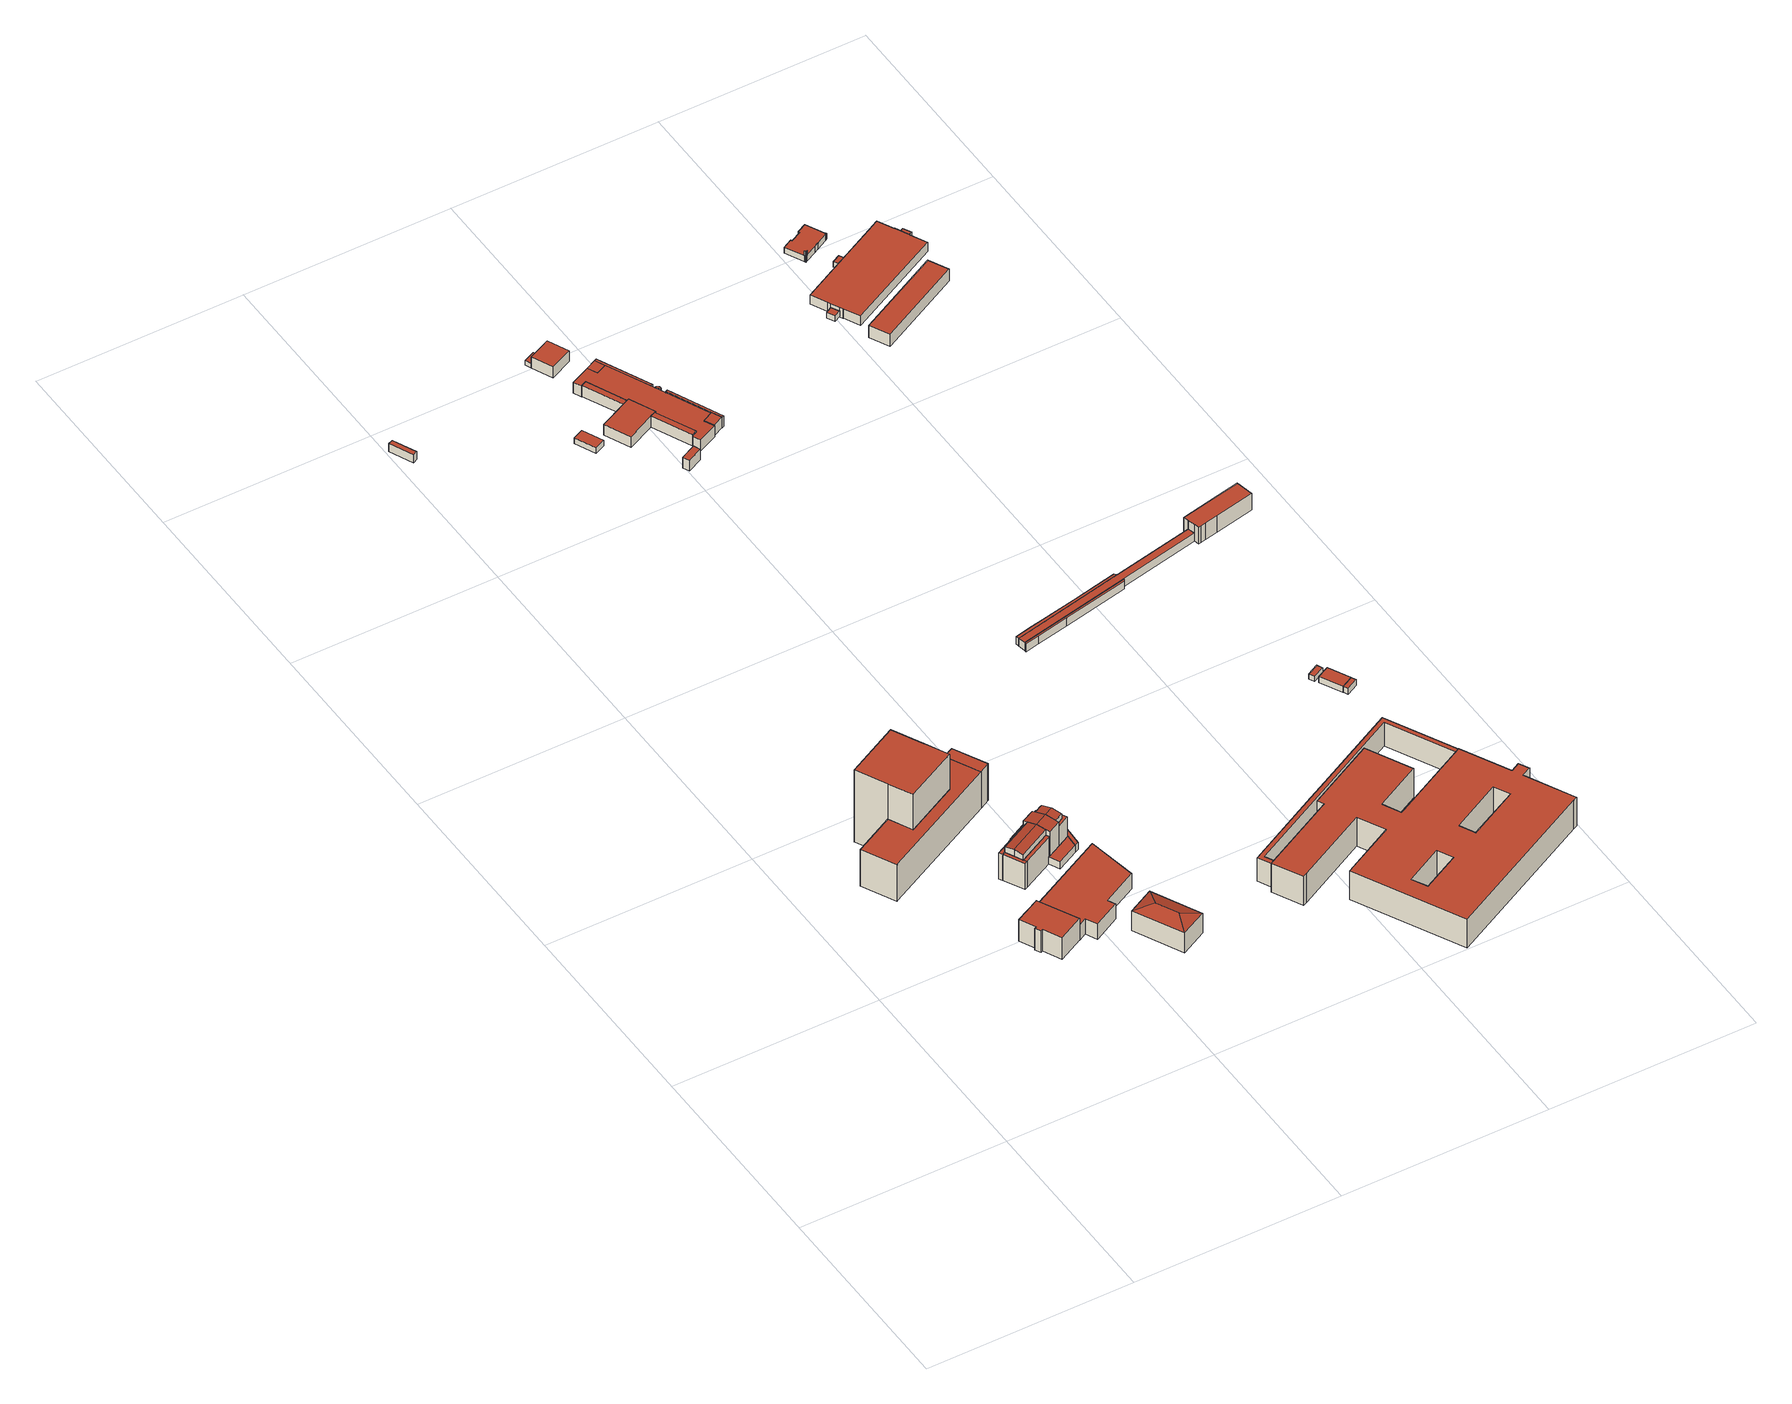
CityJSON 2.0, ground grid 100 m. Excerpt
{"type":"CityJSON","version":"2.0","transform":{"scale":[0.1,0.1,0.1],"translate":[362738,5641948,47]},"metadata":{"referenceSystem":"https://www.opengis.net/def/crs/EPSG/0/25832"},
"CityObjects":{
"building1":{"type":"Building","attributes":{"Geometrietyp2DReferenz":"3000","Gemeindeschluessel":"05315000","function":"31001_2020","roofType":"1000","measuredHeight":12.15,"storeysAboveGround":4},"address":[{"country":"Germany","locality":"Köln","thoroughfareNumber":"23","thoroughfareName":"Von-der-Wettern-Str."}],"geometry":[{"type":"Solid","lod":"2","boundaries":[[[[0,1,2,3]],[[4,5,1,0]],[[6,7,5,4]],[[8,9,7,6]],[[10,11,9,8]],[[12,13,11,10]],[[14,15,13,12]],[[16,17,15,14]],[[3,2,17,16]],[[14,12,10,8,6,4,0,3,16]],[[1,5,7,9,11,13,15,17,2]]]],"semantics":{"surfaces":[{"type":"WallSurface"},{"type":"RoofSurface"},{"type":"GroundSurface"}],"values":[[0,0,0,0,0,0,0,0,0,1,2]]}}]},
"building2":{"type":"Building","attributes":{"Gemeindeschluessel":"05315000","Geometrietyp2DReferenz":"3000","function":"31001_2020"},"address":[{"country":"Germany","locality":"Köln","thoroughfareNumber":"27","thoroughfareName":"Von-der-Wettern-Str."}],"children":["building2-1","building2-2","building2-3"]},
"building2-1":{"type":"BuildingPart","attributes":{"roofType":"1000","measuredHeight":20.53,"storeysAboveGround":6},"parents":["building2"],"geometry":[{"type":"MultiSurface","lod":"2","boundaries":[[[18,19,20,21]],[[22,23,19,18]],[[24,25,26,27]],[[28,29,30,31]],[[32,33,29,28]],[[21,20,33,32]],[[28,31,24,27,34,35,22,18,21,32]],[[19,23,36,37,26,25,30,29,33,20]],[[22,35,36,23]],[[35,34,37,36]],[[34,27,26,37]],[[38,39,30,25]],[[24,31,39,38]]],"semantics":{"surfaces":[{"type":"WallSurface"},{"type":"RoofSurface"},{"type":"GroundSurface"},{"type":"ClosureSurface"}],"values":[0,0,0,0,0,0,1,2,3,3,3,0,3]}}]},
"building2-2":{"type":"BuildingPart","attributes":{"roofType":"1000","measuredHeight":40.36,"storeysAboveGround":6},"address":[{"country":"Germany","locality":"Köln","thoroughfareNumber":"27","thoroughfareName":"Von-der-Wettern-Str."}],"parents":["building2"],"geometry":[{"type":"MultiSurface","lod":"2","boundaries":[[[40,26,41,42]],[[43,44,23,45]],[[46,47,44,43]],[[42,41,47,46]],[[43,45,48,49,40,42,46]],[[26,37,36,23,44,47,41]],[[40,49,34,27]],[[27,34,37,26]],[[49,48,35,34]],[[34,35,36,37]],[[48,45,22,35]],[[35,22,23,36]]],"semantics":{"surfaces":[{"type":"WallSurface"},{"type":"RoofSurface"},{"type":"GroundSurface"},{"type":"ClosureSurface"}],"values":[0,0,0,0,1,2,0,3,0,3,0,3]}}]},
"building2-3":{"type":"BuildingPart","attributes":{"roofType":"1000","measuredHeight":20.46,"storeysAboveGround":6},"address":[{"country":"Germany","locality":"Köln","thoroughfareNumber":"27","thoroughfareName":"Von-der-Wettern-Str."}],"parents":["building2"],"geometry":[{"type":"MultiSurface","lod":"2","boundaries":[[[50,51,52,53]],[[54,55,51,50]],[[56,39,55,54]],[[53,52,38,57]],[[56,54,50,53,57]],[[51,55,39,38,52]],[[56,57,24,31]],[[38,39,31,24]]],"semantics":{"surfaces":[{"type":"WallSurface"},{"type":"RoofSurface"},{"type":"GroundSurface"},{"type":"ClosureSurface"}],"values":[0,0,0,0,1,2,0,3]}}]},
"building3":{"type":"Building","attributes":{"Geometrietyp2DReferenz":"3000","Gemeindeschluessel":"05315000","function":"31001_2020","roofType":"1000","measuredHeight":8.47,"storeysAboveGround":2},"address":[{"country":"Germany","locality":"Köln","thoroughfareNumber":"23","thoroughfareName":"Von-der-Wettern-Str."}],"geometry":[{"type":"Solid","lod":"2","boundaries":[[[[58,59,60,61]],[[62,63,59,58]],[[64,65,63,62]],[[66,67,65,64]],[[68,69,67,66]],[[70,71,69,68]],[[72,73,71,70]],[[74,75,73,72]],[[76,77,75,74]],[[61,60,77,76]],[[74,72,70,68,66,64,62,58,61,76]],[[59,63,65,67,69,71,73,75,77,60]]]],"semantics":{"surfaces":[{"type":"WallSurface"},{"type":"RoofSurface"},{"type":"GroundSurface"}],"values":[[0,0,0,0,0,0,0,0,0,0,1,2]]}}]},
"building4":{"type":"Building","attributes":{"Gemeindeschluessel":"05315000","Geometrietyp2DReferenz":"3000","function":"31001_2020"},"address":[{"country":"Germany","locality":"Köln","thoroughfareNumber":"25","thoroughfareName":"Von-der-Wettern-Str."}],"children":["building4-1","building4-2","building4-3","building4-4","building4-5","building4-6","building4-7","building4-8"]},
"building4-1":{"type":"BuildingPart","attributes":{"roofType":"3100","measuredHeight":17.95,"storeysAboveGround":6},"parents":["building4"],"geometry":[{"type":"MultiSurface","lod":"2","boundaries":[[[78,79,80,81]],[[82,83,81,80]],[[84,85,86,87,88,89]],[[81,83,90,91]],[[91,90,84,89]],[[83,82,92,90]],[[90,92,85,84]],[[80,86,85,82]],[[80,79,87,86]],[[79,78,93,94]],[[88,87,94,93]],[[81,91,93,78]],[[91,89,88,93]]],"semantics":{"surfaces":[{"type":"RoofSurface"},{"type":"GroundSurface"},{"type":"WallSurface"},{"type":"ClosureSurface"}],"values":[0,0,1,2,3,2,3,3,3,2,3,2,3]}}]},
"building4-2":{"type":"BuildingPart","attributes":{"roofType":"3100","measuredHeight":18.04,"storeysAboveGround":6},"parents":["building4"],"geometry":[{"type":"MultiSurface","lod":"2","boundaries":[[[95,96,97,98,99]],[[100,101,102,103,99,98]],[[104,86,85,105,106,107,108,109,110]],[[96,95,111,112]],[[104,110,112,111]],[[95,99,80,79,94,113]],[[86,87,79,80]],[[113,94,87,104]],[[99,103,82,80]],[[85,86,80,82]],[[103,102,114,92]],[[105,85,92,114]],[[102,101,115,116]],[[106,105,116,115]],[[101,100,117,118]],[[118,117,107,106]],[[108,107,100,98]],[[109,108,98,97]],[[97,96,119,120]],[[120,119,110,109]]],"semantics":{"surfaces":[{"type":"RoofSurface"},{"type":"GroundSurface"},{"type":"WallSurface"},{"type":"ClosureSurface"}],"values":[0,0,1,2,3,2,3,3,2,3,2,3,2,3,2,3,3,3,2,3]}}]},
"building4-3":{"type":"BuildingPart","attributes":{"roofType":"3100","measuredHeight":18,"storeysAboveGround":6},"parents":["building4"],"geometry":[{"type":"MultiSurface","lod":"2","boundaries":[[[97,121,122,98]],[[123,100,98,122]],[[108,107,124,125,126,109]],[[97,98,108,109]],[[98,100,107,108]],[[100,123,127,117]],[[117,127,124,107]],[[123,122,128,127]],[[127,128,125,124]],[[122,121,129,128]],[[128,129,126,125]],[[121,97,120,129]],[[129,120,109,126]]],"semantics":{"surfaces":[{"type":"RoofSurface"},{"type":"GroundSurface"},{"type":"ClosureSurface"},{"type":"WallSurface"}],"values":[0,0,1,2,2,3,2,3,2,3,2,3,2]}}]},
"building4-4":{"type":"BuildingPart","attributes":{"roofType":"1000","measuredHeight":14.39,"storeysAboveGround":6},"address":[{"country":"Germany","locality":"Köln","thoroughfareNumber":"25","thoroughfareName":"Von-der-Wettern-Str."}],"parents":["building4"],"geometry":[{"type":"MultiSurface","lod":"2","boundaries":[[[130,131,118,117,127,129,120,119]],[[126,124,107,106,132,133,110,109]],[[120,129,126,109]],[[128,127,124,125]],[[129,128,125,126]],[[127,117,107,124]],[[117,118,106,107]],[[118,131,134,115]],[[132,106,115,134]],[[131,130,135,134]],[[133,132,134,135]],[[130,119,112,135]],[[110,133,135,112]],[[119,120,109,110]]],"semantics":{"surfaces":[{"type":"RoofSurface"},{"type":"GroundSurface"},{"type":"ClosureSurface"},{"type":"WallSurface"}],"values":[0,1,2,2,2,2,2,3,2,3,2,3,2,2]}}]},
"building4-5":{"type":"BuildingPart","attributes":{"roofType":"1000","measuredHeight":3.84,"storeysAboveGround":6},"address":[{"country":"Germany","locality":"Köln","thoroughfareNumber":"25","thoroughfareName":"Von-der-Wettern-Str."}],"parents":["building4"],"geometry":[{"type":"MultiSurface","lod":"2","boundaries":[[[136,137,138,116]],[[139,140,137,136]],[[141,142,140,139]],[[143,144,142,141]],[[145,146,144,143]],[[147,148,146,145]],[[149,150,148,147]],[[145,143,141,139,136,116,115,134,135,112,111,149,147]],[[151,152,153,154,155,138,137,140,142,144,146,148,150]],[[156,157,151,150]],[[149,111,157,156]],[[104,110,152,151]],[[111,112,110,104]],[[110,133,153,152]],[[112,135,133,110]],[[133,132,154,153]],[[135,134,132,133]],[[132,106,155,154]],[[134,115,106,132]],[[106,105,138,155]],[[115,116,105,106]]],"semantics":{"surfaces":[{"type":"WallSurface"},{"type":"RoofSurface"},{"type":"GroundSurface"},{"type":"ClosureSurface"}],"values":[0,0,0,0,0,0,0,1,2,0,3,0,3,0,3,0,3,0,3,0,3]}}]},
"building4-6":{"type":"BuildingPart","attributes":{"roofType":"1000","measuredHeight":14.34,"storeysAboveGround":6},"address":[{"country":"Germany","locality":"Köln","thoroughfareNumber":"25","thoroughfareName":"Von-der-Wettern-Str."}],"parents":["building4"],"geometry":[{"type":"MultiSurface","lod":"2","boundaries":[[[158,159,160,161]],[[114,162,159,158]],[[92,114,158,161,90]],[[159,162,163,164,160]],[[105,85,163,162]],[[114,92,85,105]],[[92,85,84,164,163]],[[92,90,84,85]],[[161,160,164,90]]],"semantics":{"surfaces":[{"type":"WallSurface"},{"type":"RoofSurface"},{"type":"GroundSurface"},{"type":"ClosureSurface"}],"values":[0,0,1,2,0,3,0,3,3]}}]},
"building4-7":{"type":"BuildingPart","attributes":{"roofType":"1000","measuredHeight":14.34,"storeysAboveGround":6},"parents":["building4"],"geometry":[{"type":"MultiSurface","lod":"2","boundaries":[[[165,166,167,168]],[[161,160,166,165]],[[168,93,90,161,165]],[[164,169,167,166,160]],[[90,164,160,161]],[[84,89,88,169,164]],[[90,91,89,84]],[[91,93,88,89]],[[93,168,167,169]]],"semantics":{"surfaces":[{"type":"WallSurface"},{"type":"RoofSurface"},{"type":"GroundSurface"},{"type":"ClosureSurface"}],"values":[0,0,1,2,3,0,3,3,3]}}]},
"building4-8":{"type":"BuildingPart","attributes":{"roofType":"1000","measuredHeight":14.4,"storeysAboveGround":6},"parents":["building4"],"geometry":[{"type":"MultiSurface","lod":"2","boundaries":[[[168,167,156,170]],[[113,94,93,168,170]],[[169,171,157,156,167]],[[169,167,168,93]],[[88,87,171,169]],[[93,94,87,88]],[[87,104,157,171]],[[94,113,104,87]],[[113,170,149,111]],[[156,157,111,149]]],"semantics":{"surfaces":[{"type":"WallSurface"},{"type":"RoofSurface"},{"type":"GroundSurface"},{"type":"ClosureSurface"}],"values":[0,1,2,3,0,3,0,3,0,3]}}]},
"building5":{"type":"Building","attributes":{"Geometrietyp2DReferenz":"3000","Gemeindeschluessel":"05315000","function":"31001_2020","roofType":"3200","measuredHeight":13.38,"storeysAboveGround":3},"address":[{"country":"Germany","locality":"Köln","thoroughfareNumber":"21","thoroughfareName":"Von-der-Wettern-Str."}],"geometry":[{"type":"Solid","lod":"2","boundaries":[[[[172,173,174,175]],[[176,177,173,172]],[[178,179,177,176]],[[175,174,179,178]],[[172,180,176]],[[178,181,175]],[[175,181,180,172]],[[176,180,181,178]],[[173,177,179,174]]]],"semantics":{"surfaces":[{"type":"WallSurface"},{"type":"RoofSurface"},{"type":"GroundSurface"}],"values":[[0,0,0,0,1,1,1,1,2]]}}]},
"building6":{"type":"Building","attributes":{"Geometrietyp2DReferenz":"3000","Gemeindeschluessel":"05315000","function":"31001_2500","roofType":"1000","measuredHeight":4.43,"storeysAboveGround":1},"address":[{"country":"Germany","locality":"Köln","thoroughfareNumber":"97","thoroughfareName":"Alter Deutzer Postweg"}],"geometry":[{"type":"Solid","lod":"2","boundaries":[[[[182,183,184,185]],[[186,187,183,182]],[[188,189,187,186]],[[185,184,189,188]],[[186,182,185,188]],[[183,187,189,184]]]],"semantics":{"surfaces":[{"type":"WallSurface"},{"type":"RoofSurface"},{"type":"GroundSurface"}],"values":[[0,0,0,0,1,2]]}}]},
"building7":{"type":"Building","attributes":{"Geometrietyp2DReferenz":"3000","Gemeindeschluessel":"05315000","function":"51009_1610","roofType":"1000","measuredHeight":3.8},"geometry":[{"type":"Solid","lod":"2","boundaries":[[[[190,142,144,191]],[[192,193,142,190]],[[194,146,193,192]],[[191,144,146,194]],[[192,190,191,194]],[[142,193,146,144]]]],"semantics":{"surfaces":[{"type":"WallSurface"},{"type":"RoofSurface"},{"type":"GroundSurface"}],"values":[[0,0,0,0,1,2]]}}]},
"building8":{"type":"Building","attributes":{"Geometrietyp2DReferenz":"3000","Gemeindeschluessel":"05315000","function":"51009_1610","roofType":"9999","measuredHeight":3},"geometry":[{"type":"Solid","lod":"2","boundaries":[[[[195,196,197,198]],[[196,199,200,197]],[[195,201,199,196]],[[198,202,201,195]],[[197,200,202,198]],[[199,201,202,200]]]],"semantics":{"surfaces":[{"type":"RoofSurface"},{"type":"WallSurface"},{"type":"GroundSurface"}],"values":[[0,1,1,1,1,2]]}}]},
"building9":{"type":"Building","attributes":{"Geometrietyp2DReferenz":"3000","Gemeindeschluessel":"05315000","function":"31001_2523","roofType":"9999","measuredHeight":6,"storeysAboveGround":1},"address":[{"country":"Germany","locality":"Köln","thoroughfareNumber":"6","thoroughfareName":"Lina-Bommer-Weg"}],"geometry":[{"type":"Solid","lod":"2","boundaries":[[[[203,204,205,206]],[[204,207,208,205]],[[203,209,207,204]],[[206,210,209,203]],[[205,208,210,206]],[[207,209,210,208]]]],"semantics":{"surfaces":[{"type":"RoofSurface"},{"type":"WallSurface"},{"type":"GroundSurface"}],"values":[[0,1,1,1,1,2]]}}]},
"building10":{"type":"Building","attributes":{"Geometrietyp2DReferenz":"3000","Gemeindeschluessel":"05315000","function":"31001_2463","roofType":"9999","measuredHeight":2.5,"storeysAboveGround":1},"address":[{"country":"Germany","locality":"Köln","thoroughfareNumber":"4","thoroughfareName":"Lina-Bommer-Weg"}],"geometry":[{"type":"Solid","lod":"2","boundaries":[[[[211,212,213,214]],[[212,215,216,213]],[[211,217,215,212]],[[214,218,217,211]],[[213,216,218,214]],[[215,217,218,216]]]],"semantics":{"surfaces":[{"type":"RoofSurface"},{"type":"WallSurface"},{"type":"GroundSurface"}],"values":[[0,1,1,1,1,2]]}}]},
"building11":{"type":"Building","attributes":{"Geometrietyp2DReferenz":"3000","Gemeindeschluessel":"05315000","function":"31001_2020","roofType":"9999","measuredHeight":6,"storeysAboveGround":3},"address":[{"country":"Germany","locality":"Köln","thoroughfareNumber":"4","thoroughfareName":"Lina-Bommer-Weg"}],"geometry":[{"type":"Solid","lod":"2","boundaries":[[[[219,220,221,222,223,224]],[[222,225,215,223]],[[221,226,225,222]],[[220,227,226,221]],[[219,228,227,220]],[[224,217,228,219]],[[223,215,217,224]],[[225,226,227,228,217,215]]]],"semantics":{"surfaces":[{"type":"RoofSurface"},{"type":"WallSurface"},{"type":"GroundSurface"}],"values":[[0,1,1,1,1,1,1,2]]}}]},
"building12":{"type":"Building","attributes":{"Gemeindeschluessel":"05315000","Geometrietyp2DReferenz":"3000","function":"31001_2020"},"address":[{"country":"Germany","locality":"Köln","thoroughfareNumber":"6","thoroughfareName":"Lina-Bommer-Weg"}],"children":["building12-1","building12-2","building12-3","building12-4","building12-5","building12-6","building12-7","building12-8","building12-9"]},
"building12-1":{"type":"BuildingPart","attributes":{"roofType":"9999","measuredHeight":6,"storeysAboveGround":5},"parents":["building12"],"geometry":[{"type":"MultiSurface","lod":"2","boundaries":[[[229,230,231,232,233,234,235,236,237,238,239,240,241,242,243,244,245,246,247,248]],[[249,250,251,252]],[[250,253,254,251]],[[255,256,257,254]],[[256,258,259,257]],[[258,260,261,259]],[[262,263,264,261]],[[263,265,266,264]],[[239,267,266,240]],[[238,268,267,239]],[[234,269,270,235]],[[271,272,273,269]],[[232,274,273,233]],[[275,276,277,274]],[[278,279,280,277]],[[279,281,282,280]],[[248,283,282,229]],[[247,252,283,248]],[[247,246,250,249]],[[246,245,253,250]],[[245,244,256,255]],[[244,243,258,256]],[[243,242,260,258]],[[242,241,263,262]],[[241,240,265,263]],[[237,284,268,238]],[[236,285,284,237]],[[236,235,270,285]],[[234,233,272,271]],[[232,231,276,275]],[[231,230,279,278]],[[230,229,281,279]],[[251,254,257,259,261,264,266,267,268,284,285,270,269,273,274,277,280,282,283,252]]],"semantics":{"surfaces":[{"type":"RoofSurface"},{"type":"WallSurface"},{"type":"GroundSurface"}],"values":[0,1,1,1,1,1,1,1,1,1,1,1,1,1,1,1,1,1,1,1,1,1,1,1,1,1,1,1,1,1,1,1,2]}}]},
"building12-2":{"type":"BuildingPart","attributes":{"roofType":"9999","measuredHeight":6,"storeysAboveGround":5},"address":[{"country":"Germany","locality":"Köln","thoroughfareNumber":"6","thoroughfareName":"Lina-Bommer-Weg"}],"parents":["building12"],"geometry":[{"type":"MultiSurface","lod":"2","boundaries":[[[286,287,288,289,290,291,292,293]],[[292,291,294,295]],[[291,290,243,242]],[[290,289,244,243]],[[289,288,245,244]],[[253,296,297,255]],[[286,298,297,287]],[[293,299,298,286]],[[292,300,299,293]],[[260,300,295,294]],[[258,260,242,243]],[[256,258,243,244]],[[255,256,244,245]],[[288,287,296,253]],[[260,258,256,255,297,298,299,300]]],"semantics":{"surfaces":[{"type":"RoofSurface"},{"type":"WallSurface"},{"type":"GroundSurface"}],"values":[0,1,1,1,1,1,1,1,1,1,1,1,1,1,2]}}]},
"building12-3":{"type":"BuildingPart","attributes":{"roofType":"9999","measuredHeight":6.11,"storeysAboveGround":5},"address":[{"country":"Germany","locality":"Köln","thoroughfareNumber":"6","thoroughfareName":"Lina-Bommer-Weg"}],"parents":["building12"],"geometry":[{"type":"MultiSurface","lod":"2","boundaries":[[[301,302,303,304,305]],[[303,306,307,304]],[[302,308,306,303]],[[309,278,276,308]],[[301,305,232,231]],[[304,307,275,305]],[[278,309,302,301]],[[275,276,231,232]],[[306,308,276,275,307]]],"semantics":{"surfaces":[{"type":"RoofSurface"},{"type":"WallSurface"},{"type":"GroundSurface"}],"values":[0,1,1,1,1,1,1,1,2]}}]},
"building12-4":{"type":"BuildingPart","attributes":{"roofType":"9999","measuredHeight":6,"storeysAboveGround":5},"address":[{"country":"Germany","locality":"Köln","thoroughfareNumber":"6","thoroughfareName":"Lina-Bommer-Weg"}],"parents":["building12"],"geometry":[{"type":"MultiSurface","lod":"2","boundaries":[[[310,311,312,313]],[[312,311,288,287]],[[311,310,246,245]],[[310,313,247,246]],[[312,296,249,313]],[[253,296,287,288]],[[250,253,245,246]],[[249,250,246,247]],[[253,250,249,296]]],"semantics":{"surfaces":[{"type":"RoofSurface"},{"type":"WallSurface"},{"type":"GroundSurface"}],"values":[0,1,1,1,1,1,1,1,2]}}]},
"building12-5":{"type":"BuildingPart","attributes":{"roofType":"9999","measuredHeight":5.99,"storeysAboveGround":5},"address":[{"country":"Germany","locality":"Köln","thoroughfareNumber":"6","thoroughfareName":"Lina-Bommer-Weg"}],"parents":["building12"],"geometry":[{"type":"Solid","lod":"2","boundaries":[[[[236,235,314,315,316]],[[314,317,318,315]],[[235,270,317,314]],[[315,318,319,316]],[[236,285,270,235]],[[316,319,285,236]],[[317,270,285,319,318]]]],"semantics":{"surfaces":[{"type":"RoofSurface"},{"type":"WallSurface"},{"type":"GroundSurface"}],"values":[[0,1,1,1,1,1,2]]}}]},
"building12-6":{"type":"BuildingPart","attributes":{"roofType":"9999","measuredHeight":5.89,"storeysAboveGround":5},"address":[{"country":"Germany","locality":"Köln","thoroughfareNumber":"6","thoroughfareName":"Lina-Bommer-Weg"}],"parents":["building12"],"geometry":[{"type":"MultiSurface","lod":"2","boundaries":[[[302,301,320,321]],[[320,301,231,230]],[[321,281,309,302]],[[321,320,230,229]],[[278,279,230,231]],[[302,309,278,301]],[[279,281,229,230]],[[278,309,281,279]]],"semantics":{"surfaces":[{"type":"RoofSurface"},{"type":"WallSurface"},{"type":"GroundSurface"}],"values":[0,1,1,1,1,1,1,2]}}]},
"building12-7":{"type":"BuildingPart","attributes":{"roofType":"9999","measuredHeight":6,"storeysAboveGround":5},"address":[{"country":"Germany","locality":"Köln","thoroughfareNumber":"6","thoroughfareName":"Lina-Bommer-Weg"}],"parents":["building12"],"geometry":[{"type":"MultiSurface","lod":"2","boundaries":[[[294,322,323,295]],[[323,322,241,240]],[[322,294,242,241]],[[260,300,324,262]],[[323,265,324,295]],[[263,265,240,241]],[[262,263,241,242]],[[294,295,300,260]],[[263,262,324,265]]],"semantics":{"surfaces":[{"type":"RoofSurface"},{"type":"WallSurface"},{"type":"GroundSurface"}],"values":[0,1,1,1,1,1,1,1,2]}}]},
"building12-8":{"type":"BuildingPart","attributes":{"roofType":"9999","measuredHeight":6.01,"storeysAboveGround":5},"address":[{"country":"Germany","locality":"Köln","thoroughfareNumber":"6","thoroughfareName":"Lina-Bommer-Weg"}],"parents":["building12"],"geometry":[{"type":"Solid","lod":"2","boundaries":[[[[236,316,238,237]],[[316,319,268,238]],[[316,236,285,319]],[[236,237,284,285]],[[237,238,268,284]],[[319,285,284,268]]]],"semantics":{"surfaces":[{"type":"RoofSurface"},{"type":"WallSurface"},{"type":"GroundSurface"}],"values":[[0,1,1,1,1,2]]}}]},
"building12-9":{"type":"BuildingPart","attributes":{"roofType":"9999","measuredHeight":6,"storeysAboveGround":5},"address":[{"country":"Germany","locality":"Köln","thoroughfareNumber":"6","thoroughfareName":"Lina-Bommer-Weg"}],"parents":["building12"],"geometry":[{"type":"MultiSurface","lod":"2","boundaries":[[[325,326,327,328,329,330,331,332,333,334,335,336,337,338,339,340,341,342,343]],[[341,344,271,342]],[[340,345,344,341]],[[339,346,345,340]],[[338,347,346,339]],[[337,348,347,338]],[[336,349,348,337]],[[335,350,349,336]],[[334,351,350,335]],[[333,352,351,334]],[[332,353,352,333]],[[331,354,353,332]],[[330,355,354,331]],[[329,356,355,330]],[[328,357,356,329]],[[327,358,357,328]],[[326,359,358,327]],[[325,360,359,326]],[[343,272,360,325]],[[343,342,234,233]],[[271,272,233,234]],[[344,345,346,347,348,349,350,351,352,353,354,355,356,357,358,359,360,272,271]]],"semantics":{"surfaces":[{"type":"RoofSurface"},{"type":"WallSurface"},{"type":"GroundSurface"}],"values":[0,1,1,1,1,1,1,1,1,1,1,1,1,1,1,1,1,1,1,1,1,2]}}]},
"building13":{"type":"Building","attributes":{"Geometrietyp2DReferenz":"3000","Gemeindeschluessel":"05315000","function":"51009_1610","roofType":"1000","measuredHeight":13},"geometry":[{"type":"Solid","lod":"2","boundaries":[[[[361,362,363,364]],[[365,366,362,361]],[[367,368,366,365]],[[369,370,368,367]],[[371,372,370,369]],[[373,374,372,371]],[[375,376,374,373]],[[377,378,376,375]],[[379,380,378,377]],[[364,363,380,379]],[[377,375,373,371,369,367,365,361,364,379]],[[362,366,368,370,372,374,376,378,380,363]]]],"semantics":{"surfaces":[{"type":"WallSurface"},{"type":"RoofSurface"},{"type":"GroundSurface"}],"values":[[0,0,0,0,0,0,0,0,0,0,1,2]]}}]},
"building14":{"type":"Building","attributes":{"Geometrietyp2DReferenz":"3000","Gemeindeschluessel":"05315000","function":"31001_2160","roofType":"1000","measuredHeight":16.1,"storeysAboveGround":3},"address":[{"country":"Germany","locality":"Köln","thoroughfareNumber":"5","thoroughfareName":"Edmund-Rumpler-Str."}],"geometry":[{"type":"Solid","lod":"2","boundaries":[[[[381,382,383,384]],[[385,386,382,381]],[[387,388,386,385]],[[389,390,388,387]],[[391,392,390,389]],[[393,394,392,391]],[[395,396,394,393]],[[397,398,396,395]],[[399,400,398,397]],[[401,402,403,404]],[[405,406,402,401]],[[407,408,409,410]],[[411,412,408,407]],[[413,414,412,411]],[[410,409,414,413]],[[415,416,406,405]],[[404,403,416,415]],[[417,418,400,399]],[[419,420,418,417]],[[421,422,420,419]],[[423,424,422,421]],[[425,426,424,423]],[[427,428,426,425]],[[429,430,428,427]],[[431,432,430,429]],[[433,434,432,431]],[[435,436,434,433]],[[437,438,436,435]],[[439,440,438,437]],[[384,383,440,439]],[[437,435,433,431,429,427,425,423,421,419,417,399,404,415,405,410,413,411,407,410,405,401,404,399,397,395,393,391,389,387,385,381,384,439]],[[382,386,388,390,392,394,396,398,400,403,402,406,409,408,412,414,409,406,416,403,400,418,420,422,424,426,428,430,432,434,436,438,440,383]]]],"semantics":{"surfaces":[{"type":"WallSurface"},{"type":"RoofSurface"},{"type":"GroundSurface"}],"values":[[0,0,0,0,0,0,0,0,0,0,0,0,0,0,0,0,0,0,0,0,0,0,0,0,0,0,0,0,0,0,1,2]]}}]},
"building15":{"type":"Building","attributes":{"Gemeindeschluessel":"05315000","Geometrietyp2DReferenz":"3000","function":"51009_1610"},"children":["building15-1","building15-2","building15-3","building15-4"]},
"building15-1":{"type":"BuildingPart","attributes":{"roofType":"1000","measuredHeight":9.15},"parents":["building15"],"geometry":[{"type":"MultiSurface","lod":"2","boundaries":[[[441,442,443,444]],[[445,446,442,441]],[[447,448,446,445]],[[449,450,448,447]],[[451,452,453,454]],[[455,456,452,451]],[[457,458,456,455]],[[459,460,458,457]],[[461,462,460,459]],[[444,443,462,461]],[[459,457,455,451,454,449,447,445,441,444,461]],[[442,446,448,450,453,452,456,458,460,462,443]],[[449,454,463,464]],[[453,450,464,463]]],"semantics":{"surfaces":[{"type":"WallSurface"},{"type":"RoofSurface"},{"type":"GroundSurface"},{"type":"ClosureSurface"}],"values":[0,0,0,0,0,0,0,0,0,0,1,2,0,3]}}]},
"building15-2":{"type":"BuildingPart","attributes":{"roofType":"1000","measuredHeight":4.24},"parents":["building15"],"geometry":[{"type":"Solid","lod":"2","boundaries":[[[[465,466,467,468]],[[469,470,466,465]],[[471,472,470,469]],[[473,474,472,471]],[[475,476,474,473]],[[477,478,476,475]],[[479,480,478,477]],[[477,475,473,471,469,465,468,479]],[[466,470,472,474,476,478,480,467]],[[479,468,467,480]]]],"semantics":{"surfaces":[{"type":"WallSurface"},{"type":"RoofSurface"},{"type":"GroundSurface"},{"type":"ClosureSurface"}],"values":[[0,0,0,0,0,0,0,1,2,3]]}}]},
"building15-3":{"type":"BuildingPart","attributes":{"roofType":"1000","measuredHeight":4.41},"parents":["building15"],"geometry":[{"type":"MultiSurface","lod":"2","boundaries":[[[481,467,482,483]],[[484,452,480,485]],[[463,453,452,484]],[[486,487,450,464]],[[463,484,485,481,483,486,464]],[[482,467,480,452,453,450,487]],[[486,483,488,489]],[[482,487,489,488]],[[481,485,479,468]],[[480,467,468,479]],[[463,464,450,453]]],"semantics":{"surfaces":[{"type":"WallSurface"},{"type":"RoofSurface"},{"type":"GroundSurface"},{"type":"ClosureSurface"}],"values":[0,0,0,0,1,2,0,3,0,3,3]}}]},
"building15-4":{"type":"BuildingPart","attributes":{"roofType":"1000","measuredHeight":4.28},"parents":["building15"],"geometry":[{"type":"Solid","lod":"2","boundaries":[[[[490,491,492,493]],[[488,482,491,490]],[[494,495,487,489]],[[496,497,495,494]],[[493,492,497,496]],[[494,489,488,490,493,496]],[[491,482,487,495,497,492]],[[488,489,487,482]]]],"semantics":{"surfaces":[{"type":"WallSurface"},{"type":"RoofSurface"},{"type":"GroundSurface"},{"type":"ClosureSurface"}],"values":[[0,0,0,0,0,1,2,3]]}}]},
"building16":{"type":"Building","attributes":{"Geometrietyp2DReferenz":"3000","Gemeindeschluessel":"05315000","function":"31001_2000","roofType":"1000","measuredHeight":2.62,"storeysAboveGround":1},"address":[{"country":"Germany","locality":"Köln","thoroughfareNumber":"5","thoroughfareName":"Edmund-Rumpler-Str."}],"geometry":[{"type":"Solid","lod":"2","boundaries":[[[[498,499,500,501]],[[502,503,499,498]],[[504,505,503,502]],[[501,500,505,504]],[[502,498,501,504]],[[499,503,505,500]]]],"semantics":{"surfaces":[{"type":"WallSurface"},{"type":"RoofSurface"},{"type":"GroundSurface"}],"values":[[0,0,0,0,1,2]]}}]},
"building17":{"type":"Building","attributes":{"Geometrietyp2DReferenz":"3000","Gemeindeschluessel":"05315000","function":"31001_2463","roofType":"1000","measuredHeight":3.39,"storeysAboveGround":1},"address":[{"country":"Germany","locality":"Köln","thoroughfareNumber":"5","thoroughfareName":"Edmund-Rumpler-Str."}],"geometry":[{"type":"Solid","lod":"2","boundaries":[[[[506,507,508,509]],[[510,511,507,506]],[[512,513,511,510]],[[509,508,513,512]],[[510,506,509,512]],[[507,511,513,508]]]],"semantics":{"surfaces":[{"type":"WallSurface"},{"type":"RoofSurface"},{"type":"GroundSurface"}],"values":[[0,0,0,0,1,2]]}}]},
"building18":{"type":"Building","attributes":{"Geometrietyp2DReferenz":"3000","Gemeindeschluessel":"05315000","function":"31001_2000","roofType":"1000","measuredHeight":3.22,"storeysAboveGround":1},"address":[{"country":"Germany","locality":"Köln","thoroughfareNumber":"5","thoroughfareName":"Edmund-Rumpler-Str."}],"geometry":[{"type":"Solid","lod":"2","boundaries":[[[[514,515,516,517]],[[518,519,515,514]],[[520,521,519,518]],[[517,516,521,520]],[[518,514,517,520]],[[515,519,521,516]]]],"semantics":{"surfaces":[{"type":"WallSurface"},{"type":"RoofSurface"},{"type":"GroundSurface"}],"values":[[0,0,0,0,1,2]]}}]},
"building19":{"type":"Building","attributes":{"Geometrietyp2DReferenz":"3000","Gemeindeschluessel":"05315000","function":"51009_1610","roofType":"1000","measuredHeight":3.15},"geometry":[{"type":"Solid","lod":"2","boundaries":[[[[522,523,524,525]],[[526,527,523,522]],[[528,529,527,526]],[[525,524,529,528]],[[526,522,525,528]],[[523,527,529,524]]]],"semantics":{"surfaces":[{"type":"WallSurface"},{"type":"RoofSurface"},{"type":"GroundSurface"}],"values":[[0,0,0,0,1,2]]}}]},
"building20":{"type":"Building","attributes":{"Gemeindeschluessel":"05315000","Geometrietyp2DReferenz":"3000","function":"31001_2071"},"address":[{"country":"Germany","locality":"Köln","thoroughfareNumber":"3","thoroughfareName":"Lina-Bommer-Weg"}],"children":["building20-1","building20-2","building20-3","building20-4"]},
"building20-1":{"type":"BuildingPart","attributes":{"roofType":"1000","measuredHeight":3.37,"storeysAboveGround":1},"parents":["building20"],"geometry":[{"type":"MultiSurface","lod":"2","boundaries":[[[530,531,532,533]],[[534,535,531,530]],[[536,537,535,534]],[[538,539,537,536]],[[540,541,539,538]],[[542,543,541,540]],[[544,545,543,542]],[[546,547,548,549]],[[550,551,552,553]],[[553,554,555,546,549,544,542,540,538,536,534,530,533,550]],[[531,535,537,539,541,543,545,548,547,556,557,552,551,532]],[[558,559,548,545]],[[544,549,559,558]],[[560,561,556,547]],[[546,555,561,560]],[[561,562,557,556]],[[555,554,562,561]],[[562,563,552,557]],[[554,553,563,562]],[[550,533,532,551]]],"semantics":{"surfaces":[{"type":"WallSurface"},{"type":"RoofSurface"},{"type":"GroundSurface"},{"type":"ClosureSurface"}],"values":[0,0,0,0,0,0,0,0,0,1,2,0,3,0,3,0,3,0,3,3]}}]},
"building20-2":{"type":"BuildingPart","attributes":{"roofType":"1000","measuredHeight":3.15,"storeysAboveGround":1},"address":[{"country":"Germany","locality":"Köln","thoroughfareNumber":"3","thoroughfareName":"Lina-Bommer-Weg"}],"parents":["building20"],"geometry":[{"type":"Solid","lod":"2","boundaries":[[[[564,565,558,544]],[[566,567,565,564]],[[568,569,567,566]],[[549,559,569,568]],[[568,566,564,544,549]],[[565,567,569,559,558]],[[544,558,559,549]]]],"semantics":{"surfaces":[{"type":"WallSurface"},{"type":"RoofSurface"},{"type":"GroundSurface"},{"type":"ClosureSurface"}],"values":[[0,0,0,0,1,2,3]]}}]},
"building20-3":{"type":"BuildingPart","attributes":{"roofType":"9999","measuredHeight":6,"storeysAboveGround":1},"address":[{"country":"Germany","locality":"Köln","thoroughfareNumber":"3","thoroughfareName":"Lina-Bommer-Weg"}],"parents":["building20"],"geometry":[{"type":"MultiSurface","lod":"2","boundaries":[[[570,571,572,573,574]],[[572,532,575,573]],[[572,571,550,533]],[[570,576,551,571]],[[574,577,576,570]],[[573,575,577,574]],[[551,532,533,550]],[[532,551,576,577,575]]],"semantics":{"surfaces":[{"type":"RoofSurface"},{"type":"WallSurface"},{"type":"GroundSurface"}],"values":[0,1,1,1,1,1,1,2]}}]},
"building20-4":{"type":"BuildingPart","attributes":{"roofType":"1000","measuredHeight":3.27,"storeysAboveGround":1},"address":[{"country":"Germany","locality":"Köln","thoroughfareNumber":"3","thoroughfareName":"Lina-Bommer-Weg"}],"parents":["building20"],"geometry":[{"type":"Solid","lod":"2","boundaries":[[[[553,563,560,546]],[[546,555,554,553]],[[561,560,563,562]],[[555,561,562,554]],[[546,560,561,555]],[[554,562,563,553]]]],"semantics":{"surfaces":[{"type":"WallSurface"},{"type":"RoofSurface"},{"type":"GroundSurface"},{"type":"ClosureSurface"}],"values":[[0,1,2,3,3,3]]}}]},
"building21":{"type":"Building","attributes":{"Geometrietyp2DReferenz":"3000","Gemeindeschluessel":"05315000","function":"31001_2100","roofType":"1000","measuredHeight":6.78,"storeysAboveGround":1},"address":[{"country":"Germany","locality":"Köln","thoroughfareNumber":"7","thoroughfareName":"Lina-Bommer-Weg"}],"geometry":[{"type":"Solid","lod":"2","boundaries":[[[[578,579,580,581]],[[582,583,579,578]],[[584,585,583,582]],[[581,580,585,584]],[[582,578,581,584]],[[579,583,585,580]]]],"semantics":{"surfaces":[{"type":"WallSurface"},{"type":"RoofSurface"},{"type":"GroundSurface"}],"values":[[0,0,0,0,1,2]]}}]},
"building22":{"type":"Building","attributes":{"Geometrietyp2DReferenz":"3000","Gemeindeschluessel":"05315000","function":"51009_1610","roofType":"1000","measuredHeight":3.11},"geometry":[{"type":"Solid","lod":"2","boundaries":[[[[586,587,588,589]],[[590,591,587,586]],[[592,593,591,590]],[[589,588,593,592]],[[590,586,589,592]],[[587,591,593,588]]]],"semantics":{"surfaces":[{"type":"WallSurface"},{"type":"RoofSurface"},{"type":"GroundSurface"}],"values":[[0,0,0,0,1,2]]}}]},
"building23":{"type":"Building","attributes":{"Geometrietyp2DReferenz":"3000","Gemeindeschluessel":"05315000","function":"31001_2090","roofType":"1000","measuredHeight":5.2,"storeysAboveGround":1},"address":[{"country":"Germany","locality":"Köln","thoroughfareNumber":"5","thoroughfareName":"Lina-Bommer-Weg"}],"geometry":[{"type":"Solid","lod":"2","boundaries":[[[[594,595,596,597]],[[598,599,595,594]],[[600,601,599,598]],[[602,603,601,600]],[[604,605,603,602]],[[606,607,605,604]],[[608,609,607,606]],[[610,611,609,608]],[[612,613,611,610]],[[614,615,613,612]],[[616,617,615,614]],[[618,619,617,616]],[[620,621,619,618]],[[622,623,621,620]],[[624,625,623,622]],[[626,627,625,624]],[[628,629,627,626]],[[630,631,629,628]],[[597,596,631,630]],[[628,626,624,622,620,618,616,614,612,610,608,606,604,602,600,598,594,597,630]],[[595,599,601,603,605,607,609,611,613,615,617,619,621,623,625,627,629,631,596]]]],"semantics":{"surfaces":[{"type":"WallSurface"},{"type":"RoofSurface"},{"type":"GroundSurface"}],"values":[[0,0,0,0,0,0,0,0,0,0,0,0,0,0,0,0,0,0,0,1,2]]}}]},
"building24":{"type":"Building","attributes":{"Geometrietyp2DReferenz":"3000","Gemeindeschluessel":"05315000","function":"51009_1610","roofType":"1000","measuredHeight":3.15},"geometry":[{"type":"Solid","lod":"2","boundaries":[[[[632,633,634,635]],[[636,637,633,632]],[[638,639,637,636]],[[640,641,639,638]],[[642,643,641,640]],[[635,634,643,642]],[[640,638,636,632,635,642]],[[633,637,639,641,643,634]]]],"semantics":{"surfaces":[{"type":"WallSurface"},{"type":"RoofSurface"},{"type":"GroundSurface"}],"values":[[0,0,0,0,0,0,1,2]]}}]}
},
"vertices":[
[776,1032,165],[776,1032,44],[774,1030,44],[774,1030,165],[871,845,165],[871,845,44],[749,783,165],[749,783,44],[706,868,165],[706,868,44],[696,863,165],[696,863,44],[682,890,165],[682,890,44],[692,895,165],[692,895,44],[654,970,165],[654,970,44],
[278,1599,245],[278,1599,40],[275,1597,40],[275,1597,245],[467,1695,245],[467,1695,40],[862,1896,245],[862,1896,40],[721,1824,40],[721,1824,245],[358,1441,245],[358,1441,40],[943,1738,40],[943,1738,245],[355,1439,245],[355,1439,40],[777,1714,245],[523,1585,245],[523,1585,40],[777,1714,40],[862,1896,41],[943,1738,41],
[721,1824,443],[648,1968,40],[648,1968,443],[395,1837,443],[395,1837,40],[467,1695,443],[394,1839,443],[394,1839,40],[523,1585,443],[777,1714,443],
[994,1764,246],[994,1764,41],[914,1922,41],[914,1922,246],[990,1762,246],[990,1762,41],[943,1738,246],[862,1896,246],
[1216,999,127],[1216,999,42],[1174,1240,42],[1174,1240,127],[1047,913,127],[1047,913,42],[1065,877,127],[1065,877,42],[937,812,127],[937,812,42],[910,866,127],[910,866,42],[871,845,127],[871,845,42],[776,1032,127],[776,1032,42],[774,1030,127],[774,1030,42],[771,1035,127],[771,1035,42],
[846,1247,215],[1004,1328,215],[984,1367,223],[826,1287,223],[964,1407,215],[806,1327,215],[806,1327,44],[964,1407,44],[984,1367,44],[1004,1328,44],[846,1247,44],[826,1287,44],[806,1327,187],[826,1287,187],[964,1407,187],[846,1247,187],[1004,1328,187],
[1013,1310,212],[1075,1341,212],[1068,1356,215],[1046,1399,224],[984,1367,224],[1024,1442,215],[1017,1456,212],[955,1425,212],[964,1407,216],[1013,1310,44],[955,1425,44],[1017,1456,44],[1024,1442,44],[1046,1399,44],[1068,1356,44],[1075,1341,44],[1013,1310,81],[1075,1341,81],[1013,1310,187],[955,1425,187],[1017,1456,81],[955,1425,81],[1024,1442,188],[1017,1456,188],[1075,1341,188],[1068,1356,188],
[1111,1377,215],[1089,1421,224],[1067,1464,215],[1067,1464,44],[1089,1421,44],[1111,1377,44],[1067,1464,188],[1089,1421,188],[1111,1377,188],
[1135,1372,188],[1076,1487,188],[1076,1487,44],[1135,1372,44],[1076,1487,81],[1135,1372,81],
[926,1481,81],[926,1481,42],[955,1425,42],[1106,1573,81],[1106,1573,42],[1160,1465,81],[1160,1465,42],[1141,1455,81],[1141,1455,42],[1133,1308,81],[1133,1308,42],[1028,1255,81],[1028,1255,42],[1003,1305,81],[1003,1305,42],[1013,1310,42],[1075,1341,42],[1135,1372,42],[1076,1487,42],[1017,1456,42],[1003,1305,43],[1013,1310,43],
[781,1336,187],[781,1336,43],[790,1319,43],[790,1319,187],[955,1425,43],[964,1407,43],[806,1327,43],
[840,1222,187],[840,1222,43],[855,1230,43],[855,1230,187],[846,1247,43],
[1003,1305,187],[1004,1328,43],
[1324,617,154],[1324,617,44],[1208,846,44],[1208,846,154],[1198,554,154],[1198,554,44],[1082,782,154],[1082,782,44],[1229,648,177],[1177,751,177],
[82,4770,61],[82,4770,17],[32,4881,17],[32,4881,61],[60,4760,61],[60,4760,17],[9,4871,61],[9,4871,17],
[1160,1465,80],[1141,1455,80],[1153,1318,80],[1153,1318,42],[1133,1308,80],
[725,4408,55],[776,4431,55],[731,4531,55],[680,4508,55],[776,4431,25],[731,4531,25],[725,4408,25],[680,4508,25],
[996,4115,87],[1068,4149,87],[1054,4180,87],[981,4146,87],[1068,4149,27],[1054,4180,27],[996,4115,27],[981,4146,27],
[771,4995,44],[825,5020,44],[812,5047,44],[758,5022,44],[825,5020,19],[812,5047,19],[771,4995,19],[758,5022,19],
[816,4896,79],[924,4946,79],[878,5045,79],[851,5032,79],[825,5020,79],[771,4995,79],[851,5032,19],[878,5045,19],[924,4946,19],[816,4896,19],
[1197,4246,78],[1175,4293,78],[1226,4317,78],[1131,4523,78],[1121,4545,78],[1109,4571,78],[1101,4588,78],[1005,4794,78],[954,4770,78],[932,4818,78],[840,4775,78],[857,4737,78],[883,4749,78],[969,4562,78],[977,4565,78],[1033,4444,78],[1026,4440,78],[1113,4253,78],[1087,4241,78],[1104,4203,78],[1087,4241,25],[1113,4253,25],[1113,4253,18],[1087,4241,18],[1026,4440,25],[1026,4440,18],[1026,4440,23],[1033,4444,23],[1033,4444,18],[977,4565,23],[977,4565,18],[969,4562,23],[969,4562,18],[969,4562,21],[883,4749,21],[883,4749,18],[857,4737,21],[857,4737,18],[840,4775,18],[932,4818,18],[1109,4571,18],[1101,4588,18],[1109,4571,23],[1121,4545,23],[1121,4545,18],[1131,4523,18],[1131,4523,23],[1226,4317,23],[1226,4317,18],[1226,4317,25],[1175,4293,25],[1175,4293,18],[1197,4246,25],[1197,4246,18],[1104,4203,18],[954,4770,18],[1005,4794,18],
[867,4366,83],[1000,4428,83],[1026,4440,83],[1033,4444,83],[977,4565,83],[969,4562,83],[944,4550,83],[810,4488,83],[969,4562,81],[944,4550,81],[1000,4428,25],[1000,4428,23],[867,4366,23],[810,4488,23],[944,4550,23],
[1226,4317,84],[1248,4270,84],[1258,4274,84],[1141,4528,84],[1131,4523,84],[1258,4274,23],[1141,4528,23],[1248,4270,23],[1248,4270,25],
[1113,4253,85],[1026,4440,85],[1000,4428,85],[1087,4241,85],
[1111,4593,78],[993,4846,78],[984,4842,78],[1111,4593,18],[993,4846,18],[984,4842,18],
[1175,4293,84],[1197,4246,84],
[883,4749,81],[857,4737,81],[944,4550,21],
[1122,4547,83],[1123,4549,83],[1124,4550,83],[1125,4552,83],[1126,4554,83],[1126,4556,83],[1126,4558,83],[1125,4561,83],[1125,4563,83],[1124,4564,83],[1122,4566,83],[1121,4568,83],[1119,4569,83],[1117,4570,83],[1115,4571,83],[1113,4571,83],[1111,4571,83],[1109,4571,83],[1121,4545,83],[1111,4571,23],[1113,4571,23],[1115,4571,23],[1117,4570,23],[1119,4569,23],[1121,4568,23],[1122,4566,23],[1124,4564,23],[1125,4563,23],[1125,4561,23],[1126,4558,23],[1126,4556,23],[1126,4554,23],[1125,4552,23],[1124,4550,23],[1123,4549,23],[1122,4547,23],
[2159,1018,170],[2159,1018,40],[2059,967,40],[2059,967,170],[2563,1226,170],[2563,1226,40],[2731,900,170],[2731,900,40],[2711,890,170],[2711,890,40],[2554,1196,170],[2554,1196,40],[1711,762,170],[1711,762,40],[1732,722,170],[1732,722,40],[1712,712,170],[1712,712,40],[1681,772,170],[1681,772,40],
[2085,904,172],[2085,904,11],[1732,722,11],[1732,722,172],[2070,935,172],[2070,935,11],[2402,1106,172],[2402,1106,11],[2511,893,172],[2511,893,11],[2287,778,172],[2287,778,11],[2330,694,172],[2330,694,11],[2711,890,172],[2711,890,11],[2731,900,172],[2731,900,11],[2849,672,172],[2849,672,11],[2489,502,172],[2489,502,11],[2732,628,11],[2732,628,172],[2526,430,172],[2526,430,11],[2333,422,172],[2333,422,11],[2370,350,11],[2370,350,172],[2152,329,172],[2152,329,11],[2189,257,172],[2189,257,11],[2770,556,172],[2770,556,11],[2893,695,172],[2893,695,11],[2918,647,172],[2918,647,11],[2873,625,172],[2873,625,11],[2991,396,172],[2991,396,11],[2971,386,172],[2971,386,11],[2222,1,172],[2222,1,11],[1963,505,172],[1963,505,11],[2222,638,172],[2222,638,11],[2157,765,172],[2157,765,11],[1804,583,172],[1804,583,11],[1784,573,172],[1784,573,11],[1712,712,172],[1712,712,11],
[2600,2674,98],[2600,2674,6],[2660,2687,6],[2660,2687,98],[2573,2668,98],[2573,2668,6],[2560,2665,98],[2560,2665,6],[2555,2690,98],[2555,2690,6],[2546,2725,98],[2546,2725,6],[2547,2725,6],[2547,2725,98],[2541,2750,98],[2541,2750,6],[2728,2789,98],[2728,2789,6],[2836,2811,98],[2836,2811,6],[2854,2728,98],[2854,2728,6],[2547,2725,50],[2555,2690,50],
[1604,2541,49],[1604,2541,6],[1607,2526,6],[1607,2526,49],[1681,2558,49],[1681,2558,6],[1730,2568,49],[1730,2568,6],[1921,2607,49],[1921,2607,6],[2049,2634,49],[2049,2634,6],[2144,2654,49],[2144,2654,6],[2158,2643,49],[2158,2643,6],
[1607,2526,50],[1614,2491,6],[1614,2491,50],[2546,2725,50],[2158,2643,50],[2165,2607,50],[2165,2607,6],[1614,2491,49],[2165,2607,49],
[1616,2480,49],[1616,2480,6],[1681,2494,6],[1681,2494,49],[2157,2593,49],[2157,2593,6],[1840,2527,49],[1840,2527,6],
[2570,1705,67],[2570,1705,41],[2557,1731,41],[2557,1731,67],[2514,1676,67],[2514,1676,41],[2500,1702,67],[2500,1702,41],
[2633,1585,78],[2633,1585,44],[2580,1688,44],[2580,1688,78],[2576,1556,78],[2576,1556,44],[2523,1659,78],[2523,1659,44],
[2644,1563,77],[2644,1563,45],[2633,1585,45],[2633,1585,77],[2587,1534,77],[2587,1534,45],[2576,1556,77],[2576,1556,45],
[2019,4605,40],[2019,4605,9],[2000,4643,9],[2000,4643,40],[1988,4589,40],[1988,4589,9],[1969,4627,40],[1969,4627,9],
[2023,5048,46],[2023,5048,13],[2067,4962,13],[2067,4962,46],[2069,5072,46],[2069,5072,13],[2073,5065,46],[2073,5065,13],[2124,5091,46],[2124,5091,13],[2121,5098,46],[2121,5098,13],[2167,5121,46],[2167,5121,13],[2210,5035,46],[2210,5035,13],[2156,4997,46],[2156,4997,13],[2206,5022,13],[2206,5022,46],[2079,4958,46],[2079,4958,13],[2130,4983,13],[2130,4983,46],[2129,4986,46],[2155,4999,46],[2155,4999,13],[2129,4986,13],[2210,5035,15],[2206,5022,15],[2156,4997,14],[2155,4999,14],[2129,4986,14],[2130,4983,14],
[2213,5031,46],[2213,5031,15],[2215,5027,46],[2215,5027,15],[2211,5024,46],[2211,5024,15],
[2075,4956,73],[2079,4958,73],[2067,4962,73],[2069,4958,73],[2071,4954,73],[2069,4958,13],[2075,4956,13],[2071,4954,13],
[2516,4554,75],[2516,4554,8],[2469,4646,8],[2469,4646,75],[2103,4344,75],[2103,4344,8],[2056,4437,75],[2056,4437,8],
[2208,4863,40],[2208,4863,9],[2192,4894,9],[2192,4894,40],[2169,4843,40],[2169,4843,9],[2153,4874,40],[2153,4874,9],
[2208,4863,60],[2208,4863,8],[2169,4843,8],[2169,4843,60],[2369,4944,60],[2369,4944,8],[2422,4972,60],[2422,4972,8],[2461,4895,60],[2461,4895,8],[2462,4896,60],[2462,4896,8],[2470,4881,60],[2470,4881,8],[2489,4842,60],[2489,4842,8],[2496,4829,60],[2496,4829,8],[2495,4828,60],[2495,4828,8],[2534,4752,60],[2534,4752,8],[2066,4515,60],[2066,4515,8],[2028,4591,60],[2028,4591,8],[2026,4590,60],[2026,4590,8],[2019,4605,60],[2019,4605,8],[2000,4643,60],[2000,4643,8],[1992,4657,60],[1992,4657,8],[1994,4658,60],[1994,4658,8],[1955,4734,60],[1955,4734,8],
[2501,4897,40],[2501,4897,9],[2494,4893,9],[2494,4893,40],[2521,4858,40],[2521,4858,9],[2512,4854,40],[2512,4854,9],[2489,4842,40],[2489,4842,9],[2470,4881,40],[2470,4881,9]
]}
